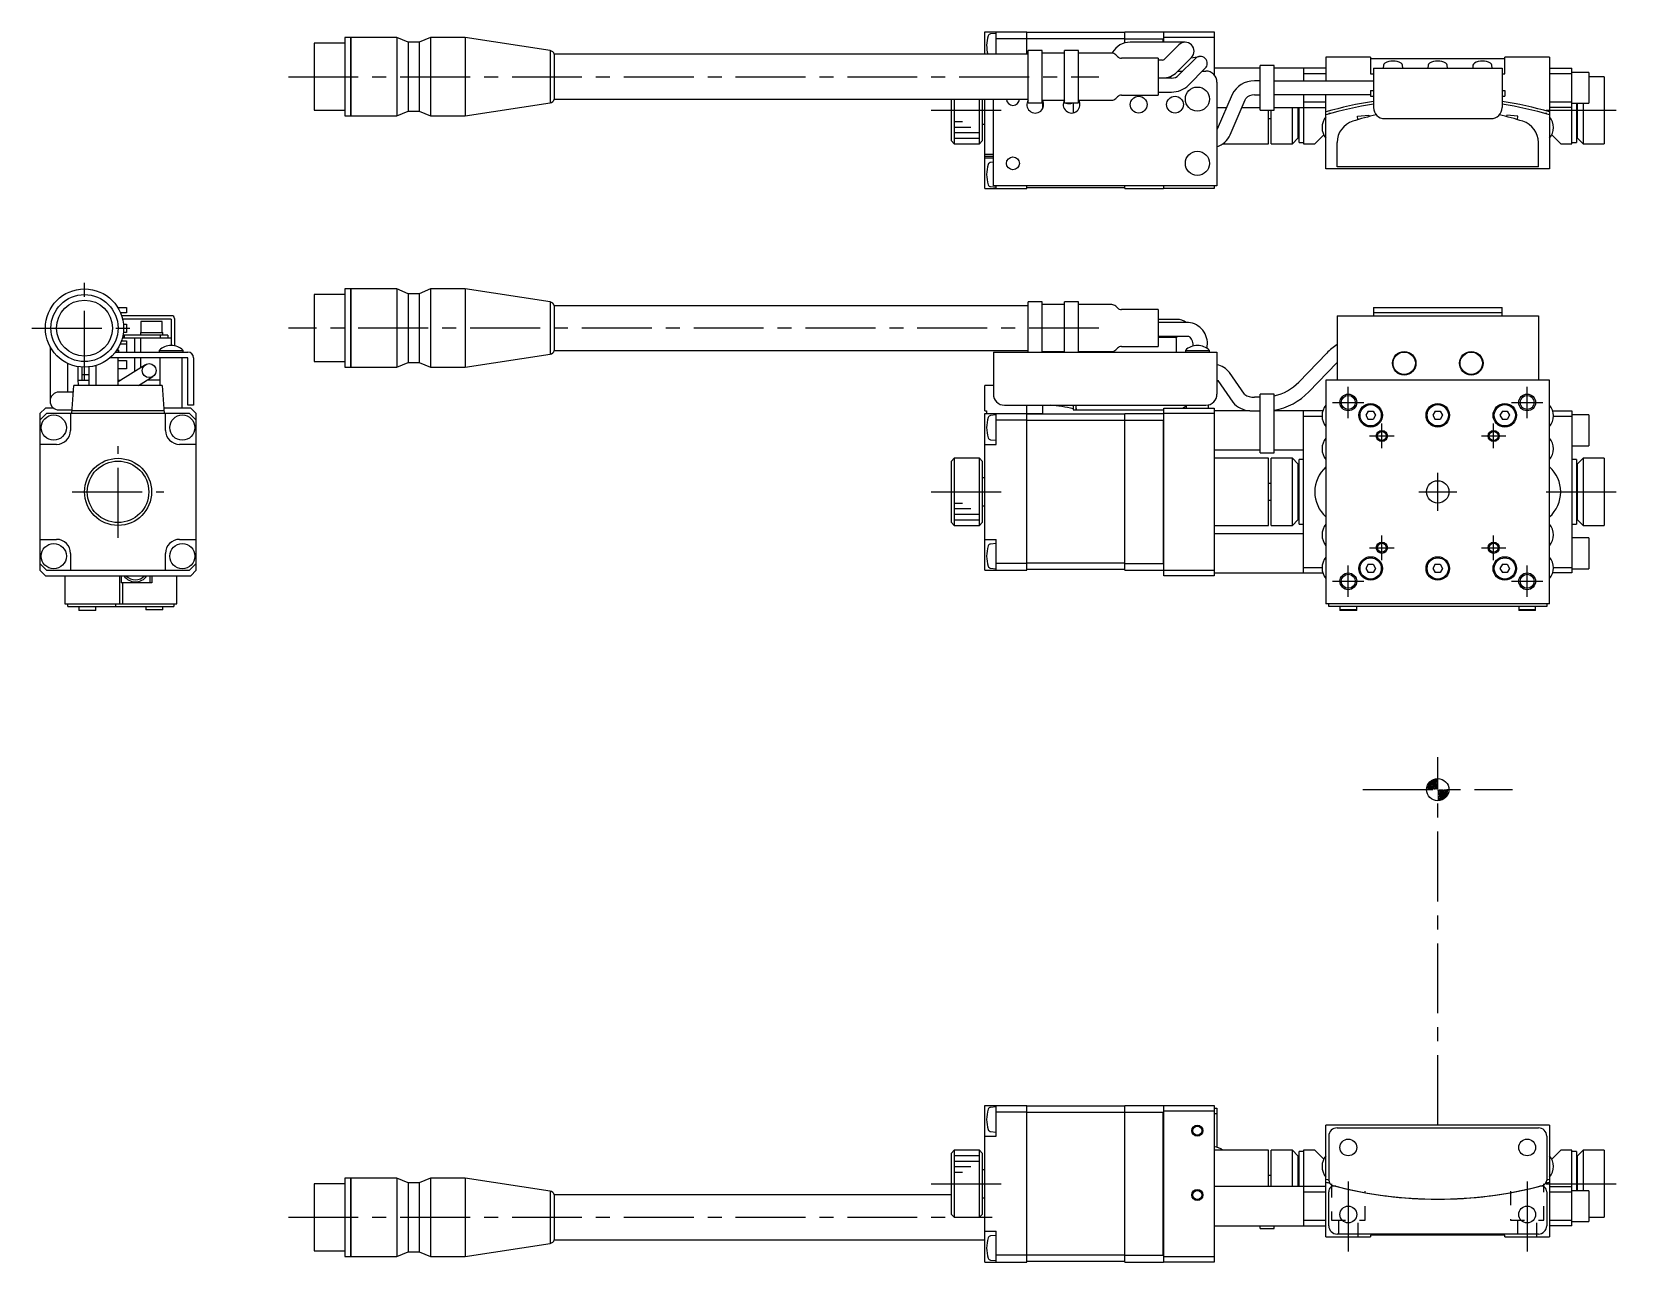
# Model space of a CAD drawing. Extents: x -170 to 418, y 17 to 249.
# Drawn here: x -169.7 to 116.1, y 29.4 to 249.5 of the extents above; entities that cross this region are included whole.
import ezdxf

# ---------------------------------------------------------------- set-up
doc = ezdxf.new("R2010")
doc.units = 0
doc.header["$LTSCALE"] = 10
doc.linetypes.add('CENTER', pattern=[2, 1.25, -0.25, 0.25, -0.25])
doc.linetypes.add('DOT', pattern=[0.5, 0.25, -0.25])
doc.layers.add('1', color=7, linetype='CONTINUOUS')
doc.layers.add('21', color=7, linetype='CONTINUOUS')

# ---------------------------------------------------------------- blocks, each defined once
blk = doc.blocks.new('AID2111')
at = {"layer": '21', "color": 7, "linetype": 'CONTINUOUS'}
blk.add_circle((81.739267, 113.931686), 2, dxfattribs=at)
for centre, radius, start, end in [((81.739267, 113.931686), 1.8, 90, 180), ((81.739267, 113.931686), 1.6, 90, 180), ((81.739267, 113.931686), 1.4, 90, 179.999955), ((81.739267, 113.931686), 1.2, 90, 179.99997), ((81.739267, 113.931686), 1, 90, 179.999964), ((81.739265, 113.931688), 0.799999, 89.999799, 180.000086), ((81.739267, 113.931686), 0.6, 89.99994, 180), ((81.739267, 113.931686), 0.4, 90, 180), ((81.739267, 113.931686), 0.2, 90, 180), ((81.739267, 113.931686), 0.6, 269.99994, 0), ((81.739267, 113.931686), 1.8, 270, 0), ((81.739267, 113.931686), 1.6, 270, 0), ((81.739267, 113.931686), 0.4, 270, 0), ((81.739267, 113.931686), 0.2, 270, 0), ((81.739267, 113.931686), 1.2, 270, 359.99997), ((81.739267, 113.931686), 1.4, 270, 359.999955), ((81.739267, 113.931686), 1, 270, 359.999964), ((81.739265, 113.931688), 0.799999, 270.000201, 359.999914)]:
    blk.add_arc(centre, radius, start, end, dxfattribs=at)

msp = doc.modelspace()

# ---------------------------------------------------------------- linework, layer by layer
at = {"layer": '1', "color": 7, "linetype": 'CONTINUOUS'}
for p, q in [((0.739266, 245.464862), (0.739266, 249.464862)), ((0.739266, 249.464862), (8.239266, 249.464862)), ((2.739266, 249.214862), (1.753987, 249.128662)), ((2.739266, 245.464862), (2.739266, 249.464862)), ((8.239266, 245.464862), (8.239266, 249.464862)), ((25.739266, 249.364862), (8.239266, 249.364862)), ((25.739266, 249.464862), (32.689266, 249.464862)), ((25.739266, 247.49281), (25.739266, 249.464862)), ((32.739266, 249.414862), (32.689266, 249.464862)), ((32.739266, 249.464862), (41.739266, 249.464862)), ((32.739266, 247.621708), (32.739266, 249.464862)), ((41.739266, 249.464862), (41.739266, 241.787738)), ((-113.760731, 247.46486), (-119.260732, 247.46486)), ((-119.260732, 247.46486), (-119.260732, 235.464864)), ((-112.760729, 248.464861), (-113.760731, 248.464861)), ((-113.760731, 248.464861), (-113.760731, 234.464863)), ((-112.710729, 248.464861), (-112.760729, 248.414861)), ((-112.760729, 248.464861), (-112.760729, 234.464863)), ((-104.453729, 248.464861), (-112.710729, 248.464861)), ((-112.710729, 248.464861), (-112.710729, 234.464863)), ((-102.453729, 247.614862), (-104.453729, 248.464861)), ((-104.453729, 248.464861), (-104.453729, 234.464863)), ((-100.453729, 247.614862), (-102.453729, 247.614862)), ((-102.453729, 247.614862), (-102.453729, 235.314862)), ((-98.453729, 248.464861), (-100.453729, 247.614862)), ((-100.453729, 247.614862), (-100.453729, 235.314862)), ((-92.26073, 248.464861), (-98.453729, 248.464861)), ((-98.453729, 248.464861), (-98.453729, 234.464863)), ((-77.026748, 246.149188), (-92.26073, 248.464861)), ((-92.26073, 248.464861), (-92.26073, 234.464863)), ((-77.026748, 246.149188), (-77.026748, 236.780537)), ((8.239266, 248.264862), (2.739266, 248.264862)), ((25.739266, 248.223441), (8.239266, 248.223441)), ((8.48927, 236.764862), (8.48927, 246.164862)), ((10.98927, 246.164862), (8.48927, 246.164862)), ((10.98927, 236.764862), (10.98927, 246.164862)), ((14.98927, 236.764862), (14.98927, 246.164862)), ((17.48927, 246.164862), (14.98927, 246.164862)), ((17.48927, 236.764862), (17.48927, 246.164862)), ((25.739266, 248.264862), (32.639266, 248.264862)), ((36.539266, 247.621708), (26.693967, 247.621708)), ((32.639266, 248.264862), (32.739266, 248.364862)), ((32.639266, 247.621708), (32.639266, 248.264862)), ((41.739266, 248.464862), (32.739266, 248.464862)), ((35.407895, 247.153079), (32.811702, 244.556884)), ((8.48927, 245.464862), (-76.303074, 245.464862)), ((-76.303074, 245.464862), (-76.303074, 237.464862)), ((14.989266, 245.664862), (10.989266, 245.664862)), ((23.425056, 245.664862), (17.489266, 245.664862)), ((23.576275, 245.821708), (23.484693, 245.663083)), ((24.446377, 245.057756), (24.132163, 245.371969)), ((31.73927, 244.764862), (25.153483, 244.764862)), ((31.73927, 244.764862), (31.73927, 238.164862)), ((32.528859, 244.439727), (31.73927, 244.439727)), ((35.074442, 242.294144), (37.670637, 244.890337)), ((38.380038, 244.728293), (35.369629, 241.717886)), ((37.600727, 244.820427), (39.046861, 245.075419)), ((52.489266, 243.464862), (49.989266, 243.464862)), ((49.989266, 235.464862), (49.989266, 243.464862)), ((52.489266, 235.464862), (52.489266, 243.464862)), ((61.739266, 244.964862), (61.739266, 240.714862)), ((69.739266, 244.964862), (61.739266, 244.964862)), ((69.739266, 244.964862), (69.739266, 241.964862)), ((93.739266, 244.664862), (69.739266, 244.664862)), ((72.035976, 243.498762), (71.989266, 242.964862)), ((75.489266, 242.964862), (75.442556, 243.498762)), ((80.035976, 243.498762), (79.989266, 242.964862)), ((83.489266, 242.964862), (83.442556, 243.498762)), ((88.035976, 243.498762), (87.989266, 242.964862)), ((91.489266, 242.964862), (91.442556, 243.498762)), ((93.739266, 241.964862), (93.739266, 244.964862)), ((101.739266, 244.964862), (93.739266, 244.964862)), ((101.739266, 244.964862), (101.739266, 224.964862)), ((31.73927, 241.239727), (32.528859, 241.239727)), ((34.132193, 241.205322), (31.73927, 241.205322)), ((35.245162, 242.464862), (36.116607, 242.464862)), ((37.137397, 239.950119), (40.147804, 242.960526)), ((39.652141, 242.464862), (40.239266, 242.464862)), ((49.989266, 242.964862), (41.739266, 242.964862)), ((42.239266, 240.464862), (42.239266, 221.964862)), ((49.989266, 240.714862), (48.933752, 240.714862)), ((61.739266, 242.964862), (52.489266, 242.964862)), ((52.489266, 240.714862), (70.239266, 240.714862)), ((57.739266, 242.964862), (57.739266, 240.714862)), ((61.739266, 241.964862), (57.739266, 241.964862)), ((69.739266, 241.964862), (70.239266, 241.964862)), ((70.239266, 242.964862), (93.239266, 242.964862)), ((70.239266, 242.964862), (70.239266, 235.964862)), ((93.239266, 242.964862), (93.239266, 235.964862)), ((93.239266, 241.964862), (93.739266, 241.964862)), ((101.739266, 242.964862), (105.739266, 242.964862)), ((105.739266, 241.964862), (101.739266, 241.964862)), ((105.739266, 229.464862), (105.739266, 242.964862)), ((108.739266, 242.214862), (105.739266, 242.214862)), ((108.739266, 242.214862), (108.739266, 236.714862)), ((111.539266, 241.464862), (108.739266, 241.464862)), ((111.539266, 241.464862), (111.539266, 229.464862)), ((-76.303074, 237.464862), (8.48927, 237.464862)), ((-5.260734, 229.964862), (-5.260734, 237.464862)), ((-4.760734, 237.464862), (-4.760734, 229.464862)), ((-0.260734, 229.464862), (-0.260734, 237.464862)), ((0.239266, 237.464862), (0.239266, 229.964862)), ((0.739266, 221.464862), (0.739266, 237.464862)), ((2.239266, 221.964862), (2.239266, 237.464862)), ((24.132163, 237.557756), (24.446377, 237.871969)), ((25.153483, 238.164862), (31.73927, 238.164862)), ((31.73927, 238.705322), (34.132193, 238.705322)), ((44.965999, 238.283862), (42.298668, 232.068999)), ((44.596019, 231.083008), (47.26335, 237.297871)), ((47.26335, 237.297871), (47.324801, 237.41946)), ((47.324801, 237.41946), (47.40444, 237.538828)), ((48.933752, 238.214862), (49.989266, 238.214862)), ((69.739179, 238.214862), (52.489266, 238.214862)), ((57.739266, 238.214862), (57.739266, 229.464862)), ((61.739266, 224.964862), (61.739266, 238.214862)), ((69.739266, 238.964862), (70.239266, 238.964862)), ((69.739266, 238.964862), (69.739266, 237.964862)), ((69.739266, 237.964862), (70.239266, 237.964862)), ((93.239266, 238.964862), (93.739266, 238.964862)), ((93.239266, 237.964862), (93.739266, 237.964862)), ((93.739266, 238.964862), (93.739266, 237.964862)), ((-119.260732, 235.464864), (-113.760731, 235.464864)), ((-113.760731, 234.464863), (-112.760729, 234.464863)), ((-112.760729, 234.514863), (-112.710729, 234.464863)), ((-112.710729, 234.464863), (-104.453729, 234.464863)), ((-104.453729, 234.464863), (-102.453729, 235.314862)), ((-102.453729, 235.314862), (-100.453729, 235.314862)), ((-100.453729, 235.314862), (-98.453729, 234.464863)), ((-98.453729, 234.464863), (-92.26073, 234.464863)), ((-92.26073, 234.464863), (-77.026748, 236.780537)), ((8.48927, 236.764862), (10.98927, 236.764862)), ((10.989266, 237.264862), (14.989266, 237.264862)), ((11.039266, 237.213194), (11.039266, 235.716531)), ((14.989393, 236.832594), (14.822655, 236.954265)), ((14.98927, 236.764862), (17.48927, 236.764862)), ((15.107979, 236.756109), (15.09177, 236.764861)), ((15.201995, 236.719619), (15.107979, 236.756109)), ((16.539266, 236.764862), (16.539266, 234.995169)), ((17.489266, 237.264862), (23.425056, 237.264862)), ((17.5298, 237.229403), (17.48927, 237.229403)), ((42.239266, 235.964862), (43.970717, 235.964862)), ((46.691242, 235.964862), (49.989266, 235.964862)), ((49.989266, 235.464862), (52.489266, 235.464862)), ((51.439266, 229.464862), (51.439266, 235.464862)), ((51.939266, 229.464862), (51.939266, 235.464862)), ((52.489266, 235.964862), (61.739266, 235.964862)), ((55.739266, 229.464862), (55.739266, 235.964862)), ((56.739266, 235.964862), (56.739266, 230.464862)), ((56.939266, 229.664862), (56.939266, 235.964862)), ((57.739266, 236.964862), (61.739266, 236.964862)), ((62.239267, 234.793224), (62.239267, 234.864862)), ((62.497645, 234.864862), (62.239267, 234.864862)), ((67.393394, 234.380732), (69.382438, 234.589789)), ((69.382438, 234.589789), (69.410679, 234.321089)), ((94.096096, 234.589789), (94.067854, 234.321089)), ((96.085139, 234.380732), (94.096096, 234.589789)), ((101.239267, 234.864862), (100.980888, 234.864862)), ((101.239267, 234.793223), (101.239267, 234.864862)), ((101.739266, 236.964862), (105.739266, 236.964862)), ((105.739266, 235.964862), (101.739266, 235.964862)), ((105.739266, 236.714862), (108.739266, 236.714862)), ((106.539266, 236.714862), (106.539266, 229.664862)), ((106.739266, 230.464862), (106.739266, 236.714862)), ((107.739266, 236.714862), (107.739266, 229.464862)), ((0.239266, 232.964862), (0.739266, 232.964862)), ((42.298668, 232.068999), (42.239415, 231.95119)), ((51.439266, 233.964862), (51.939266, 233.964862)), ((56.739266, 232.464862), (56.939266, 232.464862)), ((67.456381, 233.781448), (67.393394, 234.380732)), ((72.239266, 233.964862), (91.239266, 233.964862)), ((96.022152, 233.781448), (96.085139, 234.380732)), ((106.539266, 232.464862), (106.739266, 232.464862)), ((-5.260734, 229.964862), (-4.760734, 229.464862)), ((-4.760734, 229.464862), (-0.260734, 229.464862)), ((-0.260734, 229.464862), (0.239266, 229.964862)), ((43.260635, 229.464862), (51.439266, 229.464862)), ((51.939266, 229.464862), (55.739266, 229.464862)), ((55.739266, 229.464862), (56.739266, 230.464862)), ((56.939266, 229.664862), (57.739266, 229.664862)), ((57.739266, 229.464862), (59.739266, 229.464862)), ((59.739266, 229.464862), (61.336768, 231.062364)), ((63.739267, 225.364862), (63.739267, 229.682667)), ((99.739267, 225.364862), (99.739267, 229.682667)), ((102.141765, 231.062364), (103.739266, 229.464862)), ((103.739266, 229.464862), (105.739266, 229.464862)), ((105.739266, 229.664862), (106.539266, 229.664862)), ((106.739266, 230.464862), (107.739266, 229.464862)), ((107.739266, 229.464862), (111.539266, 229.464862)), ((2.239266, 227.564496), (0.739266, 227.564496)), ((0.739266, 227.249826), (1.039266, 227.249826)), ((0.739266, 226.964862), (2.239266, 226.964862)), ((1.039266, 227.249826), (1.039266, 227.214862)), ((2.239266, 227.214862), (1.039266, 227.214862)), ((2.239266, 226.171118), (1.753987, 226.128662)), ((101.739267, 224.964862), (61.739267, 224.964862)), ((99.739267, 225.364862), (63.739267, 225.364862)), ((0.739266, 221.464862), (8.239266, 221.464862)), ((1.753987, 221.801063), (2.739266, 221.714862)), ((42.239266, 221.964862), (2.239266, 221.964862)), ((2.739266, 221.464862), (2.739266, 221.964862)), ((8.239266, 221.464862), (8.239266, 221.964862)), ((25.739266, 221.564862), (8.239266, 221.564862)), ((25.739266, 221.464862), (25.739266, 221.964862)), ((25.739266, 221.464862), (32.689266, 221.464862)), ((32.689266, 221.464862), (32.739266, 221.514862)), ((32.739266, 221.464862), (32.739266, 221.964862)), ((41.739266, 221.464862), (32.739266, 221.464862)), ((41.739266, 221.964862), (41.739266, 221.464862)), ((-113.760731, 203.498857), (-113.760731, 189.498859)), ((-112.760729, 203.498857), (-113.760731, 203.498857)), ((-112.760729, 203.498857), (-112.760729, 189.498859)), ((-112.710729, 203.498857), (-112.760729, 203.448857)), ((-112.710729, 203.498857), (-112.710729, 189.498859)), ((-104.453729, 203.498857), (-112.710729, 203.498857)), ((-104.453729, 203.498857), (-104.453729, 189.498859)), ((-102.453729, 202.648858), (-104.453729, 203.498857)), ((-98.453729, 203.498857), (-100.453729, 202.648858)), ((-98.453729, 203.498857), (-98.453729, 189.498859)), ((-92.26073, 203.498857), (-98.453729, 203.498857)), ((-92.26073, 203.498857), (-92.26073, 189.498859)), ((-77.026748, 201.183183), (-92.26073, 203.498857)), ((-154.403792, 200.198858), (-152.846013, 200.198858)), ((-152.846013, 200.198858), (-152.846013, 199.198858)), ((-119.260732, 202.498856), (-119.260732, 190.49886)), ((-113.760731, 202.498856), (-119.260732, 202.498856)), ((-102.453729, 202.648858), (-102.453729, 190.348858)), ((-100.453729, 202.648858), (-102.453729, 202.648858)), ((-100.453729, 202.648858), (-100.453729, 190.348858)), ((-77.026748, 201.183183), (-77.026748, 191.814532)), ((-76.303074, 200.498858), (-76.303074, 192.498858)), ((8.48927, 200.498858), (-76.303074, 200.498858)), ((10.98927, 201.198858), (8.48927, 201.198858)), ((8.48927, 192.198858), (8.48927, 201.198858)), ((14.989266, 200.698858), (10.989266, 200.698858)), ((10.98927, 192.198858), (10.98927, 201.198858)), ((17.48927, 201.198858), (14.98927, 201.198858)), ((14.98927, 192.198858), (14.98927, 201.198858)), ((23.425056, 200.698858), (17.489266, 200.698858)), ((17.48927, 192.198858), (17.48927, 201.198858)), ((24.446377, 200.091751), (24.132163, 200.405965)), ((70.239266, 200.198858), (70.239266, 198.698858)), ((70.239266, 200.198858), (93.239266, 200.198858)), ((93.239266, 198.698858), (93.239266, 200.198858)), ((-152.846013, 199.198858), (-153.887686, 199.198858)), ((-144.746013, 198.698858), (-153.700715, 198.698858)), ((-144.846013, 198.098858), (-153.531324, 198.098858)), ((-146.446013, 197.698858), (-150.246013, 197.698858)), ((-150.246013, 197.698858), (-150.246013, 195.698858)), ((-146.446013, 195.698858), (-146.446013, 197.698858)), ((-144.846013, 198.098858), (-144.846013, 193.398858)), ((-144.246013, 198.198858), (-144.246013, 193.338246)), ((31.73927, 199.798858), (25.153483, 199.798858)), ((31.73927, 199.798858), (31.73927, 193.198858)), ((35.125053, 198.047387), (31.73927, 198.047387)), ((37.142601, 197.52327), (31.73927, 197.52327)), ((63.739267, 198.698858), (99.739267, 198.698858)), ((63.739267, 198.698858), (63.739267, 187.198858)), ((93.239266, 199.198858), (70.239266, 199.198858)), ((99.739267, 198.698858), (99.739267, 187.198858)), ((-153.470939, 195.18229), (-153.470939, 194.698858)), ((-144.846013, 194.698858), (-153.470939, 194.698858)), ((-145.4625, 195.198858), (-153.467787, 195.198858)), ((-152.846013, 195.698858), (-153.391878, 195.698858)), ((-153.381102, 197.198858), (-152.846013, 197.198858)), ((-153.261882, 195.198858), (-153.261882, 194.698858)), ((-152.846013, 197.198858), (-152.846013, 195.698858)), ((-151.346013, 192.198858), (-151.346013, 194.698858)), ((-150.346013, 195.698858), (-146.346013, 195.698858)), ((-150.346013, 195.698858), (-150.346013, 195.198858)), ((-150.346013, 194.698858), (-150.346013, 192.198858)), ((-146.79749, 195.198858), (-146.79749, 194.698858)), ((-146.346013, 195.198858), (-146.346013, 195.698858)), ((-145.4625, 195.198858), (-145.4625, 194.698858)), ((31.73927, 195.02327), (37.142601, 195.02327)), ((31.73927, 194.847387), (35.125053, 194.847387)), ((34.86649, 194.847481), (34.939266, 194.447387)), ((34.939266, 194.447387), (34.939266, 192.198858)), ((37.142601, 195.02327), (37.262968, 194.996446)), ((37.262968, 194.996446), (37.353943, 194.946687)), ((37.353943, 194.946687), (37.452122, 194.868919)), ((-166.502858, 193.168206), (-166.502858, 183.447387)), ((-154.822428, 192.198858), (-141.846013, 192.198858)), ((-154.606857, 192.491105), (-154.196013, 192.491105)), ((-154.196013, 192.198858), (-154.196013, 192.491105)), ((-153.930408, 193.698858), (-152.846013, 193.698858)), ((-153.73466, 194.198858), (-152.846013, 194.198858)), ((-152.846013, 194.198858), (-152.846013, 192.198858)), ((-146.996013, 192.491105), (-146.996013, 192.198858)), ((-146.996013, 192.491105), (-142.696013, 192.491105)), ((-142.696013, 192.198858), (-142.696013, 192.491105)), ((-92.26073, 189.498859), (-77.026748, 191.814532)), ((-76.303074, 192.498858), (8.48927, 192.498858)), ((2.239266, 192.198858), (42.239266, 192.198858)), ((2.239266, 192.198858), (2.239266, 184.698858)), ((10.98927, 192.298858), (14.98927, 192.298858)), ((17.48927, 192.298858), (23.425056, 192.298858)), ((24.132163, 192.591751), (24.446377, 192.905965)), ((25.153483, 193.198858), (31.73927, 193.198858)), ((36.589266, 192.491105), (40.889266, 192.491105)), ((36.589266, 192.491105), (36.589266, 192.198858)), ((40.513921, 192.817659), (40.513921, 193.27327)), ((40.889266, 192.198858), (40.889266, 192.491105)), ((42.239266, 192.198858), (42.239266, 184.698858)), ((61.891442, 192.013765), (56.882605, 186.826962)), ((-163.302858, 185.047387), (-163.302858, 190.154013)), ((-161.47556, 187.27327), (-161.47556, 189.590594)), ((-160.846013, 189.516739), (-160.846013, 187.198858)), ((-159.596013, 189.539153), (-159.596013, 186.198858)), ((-158.346013, 189.790655), (-158.346013, 186.198858)), ((-141.846013, 191.198858), (-155.773269, 191.198858)), ((-154.346013, 186.198858), (-154.346013, 191.198858)), ((-154.346013, 190.698858), (-152.846013, 190.698858)), ((-149.445557, 189.940818), (-154.346013, 186.878673)), ((-152.846013, 189.198858), (-154.346013, 189.198858)), ((-152.846013, 190.698858), (-152.846013, 189.198858)), ((-151.346013, 188.753281), (-151.346013, 191.198858)), ((-150.346013, 191.198858), (-150.346013, 189.378151)), ((-146.846013, 191.198858), (-146.846013, 186.198858)), ((-142.846013, 182.198858), (-142.846013, 191.198858)), ((-141.846013, 182.698858), (-141.846013, 191.198858)), ((-140.846013, 191.198858), (-140.846013, 182.698858)), ((-119.260732, 190.49886), (-113.760731, 190.49886)), ((-113.760731, 189.498859), (-112.760729, 189.498859)), ((-112.760729, 189.548859), (-112.710729, 189.498859)), ((-112.710729, 189.498859), (-104.453729, 189.498859)), ((-104.453729, 189.498859), (-102.453729, 190.348858)), ((-102.453729, 190.348858), (-100.453729, 190.348858)), ((-100.453729, 190.348858), (-98.453729, 189.498859)), ((-98.453729, 189.498859), (-92.26073, 189.498859)), ((58.680954, 185.090316), (63.689791, 190.277119)), ((-162.596013, 181.198858), (-162.246373, 186.198858)), ((-146.445647, 186.198858), (-162.246379, 186.198858)), ((-161.437938, 186.198522), (-161.47556, 187.27327)), ((-161.47529, 187.198858), (-159.596013, 187.198858)), ((-160.846013, 188.198858), (-159.596013, 188.198858)), ((-154.346013, 187.198858), (-153.83361, 187.198858)), ((-154.05285, 187.061862), (-154.05285, 187.198858)), ((-150.716245, 186.198858), (-148.120759, 187.820698)), ((-146.846013, 187.198858), (-149.115911, 187.198858)), ((-146.445643, 186.198858), (-146.096013, 181.198858)), ((2.239266, 186.198858), (0.739266, 186.198858)), ((0.739266, 181.698858), (0.739266, 186.198858)), ((42.239522, 187.268015), (42.416975, 187.127028)), ((42.416974, 187.127029), (45.084305, 183.243552)), ((47.145044, 184.658951), (44.477713, 188.542429)), ((61.739267, 187.198858), (61.739267, 147.198858)), ((101.739267, 187.198858), (61.739267, 187.198858)), ((101.739267, 147.198858), (101.739267, 187.198858)), ((-162.326897, 185.047387), (-164.902858, 185.047387)), ((47.199421, 184.604751), (47.145043, 184.658952)), ((49.989266, 184.155223), (48.933752, 184.155223)), ((52.489266, 184.655223), (49.989266, 184.655223)), ((49.989266, 174.198858), (49.989266, 184.655223)), ((52.489266, 174.198858), (52.489266, 184.655223)), ((-167.346013, 182.198858), (-168.346013, 181.198858)), ((-167.146013, 181.198858), (-168.346013, 179.998858)), ((-168.346013, 181.198858), (-168.346013, 153.198858)), ((-165.903445, 182.198858), (-167.346013, 182.198858)), ((-141.546013, 181.198858), (-167.146013, 181.198858)), ((-164.902858, 181.847387), (-162.550663, 181.847387)), ((-162.846013, 181.198858), (-162.846013, 178.198858)), ((-146.130976, 181.698858), (-162.561049, 181.698858)), ((-141.346013, 182.198858), (-146.16594, 182.198858)), ((-145.846013, 178.198858), (-145.846013, 181.198858)), ((-140.846013, 182.698858), (-141.846013, 182.698858)), ((-140.346013, 179.998858), (-141.546013, 181.198858)), ((-140.346013, 181.198858), (-141.346013, 182.198858)), ((-140.346013, 153.198858), (-140.346013, 181.198858)), ((0.739266, 181.698858), (1.039266, 181.698858)), ((0.739266, 181.198858), (11.039266, 181.198858)), ((0.739266, 153.198858), (0.739266, 181.198858)), ((1.039266, 181.698858), (1.039266, 181.198858)), ((2.739266, 180.948858), (1.753987, 180.862657)), ((2.739266, 175.698858), (2.739266, 181.198858)), ((4.239266, 182.698858), (40.239266, 182.698858)), ((8.239266, 153.198858), (8.239266, 182.698858)), ((25.739266, 181.098858), (8.239266, 181.098858)), ((11.039266, 182.698858), (11.039266, 181.198858)), ((16.539266, 182.698858), (16.539266, 181.847387)), ((16.539266, 181.847387), (32.739266, 181.847387)), ((16.914817, 182.698634), (17.039266, 181.980483)), ((17.039266, 181.980483), (17.039266, 182.698772)), ((25.739266, 181.198858), (32.639266, 181.198858)), ((25.739266, 153.198858), (25.739266, 181.198858)), ((32.739266, 181.098858), (32.639266, 181.198858)), ((32.739266, 182.198858), (41.739266, 182.198858)), ((32.739266, 152.198858), (32.739266, 182.198858)), ((41.739266, 181.198858), (32.739266, 181.198858)), ((36.739266, 182.698858), (36.739266, 182.198858)), ((40.739266, 182.198858), (40.739266, 182.762366)), ((41.739266, 182.198858), (41.739266, 152.198858)), ((48.1427, 181.698858), (41.739266, 181.698858)), ((48.142698, 181.69871), (48.933752, 181.687471)), ((48.933752, 181.687471), (49.989266, 181.687471)), ((61.177449, 181.698858), (52.489266, 181.698858)), ((57.739266, 152.698858), (57.739266, 181.698858)), ((61.040934, 180.698858), (57.739266, 180.698858)), ((69.306254, 181.648858), (68.873241, 180.898858)), ((68.873241, 180.898858), (69.306254, 180.148858)), ((69.306254, 181.648858), (70.172279, 181.648858)), ((70.172279, 180.148858), (69.306254, 180.148858)), ((70.172279, 181.648858), (70.605292, 180.898858)), ((70.605292, 180.898858), (70.172279, 180.148858)), ((81.306254, 181.648858), (80.873241, 180.898858)), ((80.873241, 180.898858), (81.306254, 180.148858)), ((81.306254, 181.648858), (82.172279, 181.648858)), ((82.172279, 180.148858), (81.306254, 180.148858)), ((82.172279, 181.648858), (82.605292, 180.898858)), ((82.605292, 180.898858), (82.172279, 180.148858)), ((93.306254, 181.648858), (92.873241, 180.898858)), ((92.873241, 180.898858), (93.306254, 180.148858)), ((93.306254, 181.648858), (94.172279, 181.648858)), ((94.172279, 180.148858), (93.306254, 180.148858)), ((94.172279, 181.648858), (94.605292, 180.898858)), ((94.605292, 180.898858), (94.172279, 180.148858)), ((102.301084, 181.698858), (105.739266, 181.698858)), ((105.739266, 180.698858), (102.4376, 180.698858)), ((105.739266, 181.698858), (105.739266, 152.698858)), ((108.739266, 180.948858), (105.739266, 180.948858)), ((108.739266, 180.948858), (108.739266, 175.448858)), ((8.239266, 179.998858), (2.739266, 179.998858)), ((25.739266, 179.957437), (8.239266, 179.957437)), ((25.739266, 179.998858), (32.689266, 179.998858)), ((32.689266, 179.998858), (32.739266, 180.048858)), ((32.689266, 154.398858), (32.689266, 179.998858)), ((-165.346013, 175.698858), (-168.346013, 175.698858)), ((-140.346013, 175.698858), (-143.346013, 175.698858)), ((0.739266, 175.698858), (2.739266, 175.698858)), ((1.753987, 176.535059), (2.739266, 176.448858)), ((41.739266, 174.698858), (49.989266, 174.698858)), ((52.489266, 174.698858), (57.739266, 174.698858)), ((105.739266, 175.448858), (108.739266, 175.448858)), ((-4.760734, 173.198858), (-5.260734, 172.698858)), ((-5.260734, 161.698858), (-5.260734, 172.698858)), ((-0.260734, 173.198858), (-4.760734, 173.198858)), ((-4.760734, 173.198858), (-4.760734, 161.198858)), ((0.239266, 172.698858), (-0.260734, 173.198858)), ((-0.260734, 161.198858), (-0.260734, 173.198858)), ((0.239266, 172.698858), (0.239266, 161.698858)), ((51.439266, 173.198858), (41.739266, 173.198858)), ((49.989266, 174.198858), (52.489266, 174.198858)), ((51.439266, 161.198858), (51.439266, 173.198858)), ((51.939266, 161.198858), (51.939266, 173.198858)), ((55.739266, 173.198858), (51.939266, 173.198858)), ((55.739266, 161.198858), (55.739266, 173.198858)), ((56.739266, 172.198858), (55.739266, 173.198858)), ((56.739266, 172.198858), (56.739266, 162.198858)), ((56.939266, 161.398858), (56.939266, 172.998858)), ((57.739266, 172.998858), (56.939266, 172.998858)), ((106.539266, 172.998858), (105.739266, 172.998858)), ((106.539266, 172.998858), (106.539266, 161.398858)), ((107.739266, 173.198858), (106.739266, 172.198858)), ((106.739266, 162.198858), (106.739266, 172.198858)), ((107.739266, 173.198858), (107.739266, 161.198858)), ((111.539266, 173.198858), (107.739266, 173.198858)), ((111.539266, 173.198858), (111.539266, 161.198858)), ((0.739266, 169.698858), (0.239266, 169.698858)), ((51.939266, 168.698858), (51.439266, 168.698858)), ((56.939266, 170.198858), (56.739266, 170.198858)), ((106.739266, 170.198858), (106.539266, 170.198858)), ((0.239266, 164.698858), (0.739266, 164.698858)), ((51.439266, 165.698858), (51.939266, 165.698858)), ((56.739266, 164.198858), (56.939266, 164.198858)), ((106.539266, 164.198858), (106.739266, 164.198858)), ((-5.260734, 161.698858), (-4.760734, 161.198858)), ((-4.760734, 161.198858), (-0.260734, 161.198858)), ((-0.260734, 161.198858), (0.239266, 161.698858)), ((41.739266, 161.198858), (51.439266, 161.198858)), ((51.939266, 161.198858), (55.739266, 161.198858)), ((55.739266, 161.198858), (56.739266, 162.198858)), ((56.939266, 161.398858), (57.739266, 161.398858)), ((105.739266, 161.398858), (106.539266, 161.398858)), ((106.739266, 162.198858), (107.739266, 161.198858)), ((107.739266, 161.198858), (111.539266, 161.198858)), ((-168.346013, 158.698858), (-165.346013, 158.698858)), ((-143.346013, 158.698858), (-140.346013, 158.698858)), ((0.739266, 158.698858), (2.739266, 158.698858)), ((2.739266, 157.948858), (1.753987, 157.862657)), ((2.739266, 153.198858), (2.739266, 158.698858)), ((57.739266, 159.698858), (41.739266, 159.698858)), ((108.739266, 158.948858), (105.739266, 158.948858)), ((108.739266, 158.948858), (108.739266, 153.448858)), ((-168.346013, 154.398858), (-167.146013, 153.198858)), ((-162.846013, 156.198858), (-162.846013, 153.198858)), ((-145.846013, 153.198858), (-145.846013, 156.198858)), ((-141.546013, 153.198858), (-140.346013, 154.398858)), ((8.239266, 154.398858), (2.739266, 154.398858)), ((25.739266, 154.440279), (8.239266, 154.440279)), ((25.739266, 154.398858), (32.689266, 154.398858)), ((32.739266, 154.348858), (32.689266, 154.398858)), ((-168.346013, 153.198858), (-167.346013, 152.198858)), ((-167.346013, 152.198858), (-141.346013, 152.198858)), ((-167.146013, 153.198858), (-141.546013, 153.198858)), ((-163.846013, 152.198858), (-163.846013, 147.198858)), ((-154.05285, 147.198858), (-154.05285, 152.198858)), ((-153.812076, 152.198858), (-153.812076, 150.898858)), ((-148.616762, 150.898858), (-148.616762, 152.198858)), ((-148.314998, 152.198858), (-148.314998, 150.898858)), ((-143.846013, 147.198858), (-143.846013, 152.198839)), ((-141.346013, 152.198858), (-140.346013, 153.198858)), ((0.739266, 153.198858), (8.239266, 153.198858)), ((1.753987, 153.535059), (2.739266, 153.448858)), ((25.739266, 153.298858), (8.239266, 153.298858)), ((25.739266, 153.198858), (32.639266, 153.198858)), ((32.639266, 153.198858), (32.739266, 153.298858)), ((32.739266, 153.198858), (41.739266, 153.198858)), ((41.739266, 152.198858), (32.739266, 152.198858)), ((41.739266, 152.698858), (61.177449, 152.698858)), ((57.739266, 153.698858), (61.040934, 153.698858)), ((69.306254, 154.248858), (68.873241, 153.498858)), ((68.873241, 153.498858), (69.306254, 152.748858)), ((69.306254, 154.248858), (70.172279, 154.248858)), ((70.172279, 152.748858), (69.306254, 152.748858)), ((70.172279, 154.248858), (70.605292, 153.498858)), ((70.605292, 153.498858), (70.172279, 152.748858)), ((81.306254, 154.248858), (80.873241, 153.498858)), ((80.873241, 153.498858), (81.306254, 152.748858)), ((81.306254, 154.248858), (82.172279, 154.248858)), ((82.172279, 152.748858), (81.306254, 152.748858)), ((82.172279, 154.248858), (82.605292, 153.498858)), ((82.605292, 153.498858), (82.172279, 152.748858)), ((93.306254, 154.248858), (92.873241, 153.498858)), ((92.873241, 153.498858), (93.306254, 152.748858)), ((93.306254, 154.248858), (94.172279, 154.248858)), ((94.172279, 152.748858), (93.306254, 152.748858)), ((94.172279, 154.248858), (94.605292, 153.498858)), ((94.605292, 153.498858), (94.172279, 152.748858)), ((105.739266, 152.698858), (102.301084, 152.698858)), ((102.4376, 153.698858), (105.739266, 153.698858)), ((105.739266, 153.448858), (108.739266, 153.448858)), ((-148.314998, 150.898858), (-153.812076, 150.898858)), ((-153.532812, 150.898858), (-153.532812, 147.198858)), ((-163.846013, 147.198858), (-143.846013, 147.198858)), ((-163.346013, 146.698858), (-163.346013, 147.198858)), ((-163.346013, 146.698858), (-144.346013, 146.698858)), ((-161.346013, 146.698858), (-161.346013, 145.948858)), ((-158.346013, 145.948858), (-161.346013, 145.948858)), ((-158.346013, 145.948858), (-158.346013, 146.698858)), ((-154.762487, 146.698858), (-154.762487, 147.198858)), ((-149.346013, 146.698858), (-149.346013, 146.098858)), ((-146.346013, 146.098858), (-149.346013, 146.098858)), ((-146.346013, 146.098858), (-146.346013, 146.698858)), ((-144.346013, 147.198858), (-144.346013, 146.698858)), ((101.739267, 147.198858), (61.739267, 147.198858)), ((62.239266, 146.698858), (62.239266, 147.198858)), ((101.239267, 146.698858), (62.239267, 146.698858)), ((64.239266, 146.698858), (64.239266, 145.948858)), ((67.239266, 145.948858), (64.239266, 145.948858)), ((67.239267, 146.098858), (64.239267, 146.098858)), ((67.239266, 145.948858), (67.239266, 146.698858)), ((96.239266, 146.698858), (96.239266, 145.948858)), ((99.239266, 145.948858), (96.239266, 145.948858)), ((99.239267, 146.098858), (96.239267, 146.098858)), ((99.239266, 145.948858), (99.239266, 146.698858)), ((101.239266, 147.198858), (101.239266, 146.698858)), ((0.739266, 29.431686), (0.739266, 57.431686)), ((0.739266, 57.431686), (8.239266, 57.431686)), ((2.739266, 57.181686), (1.753987, 57.095485)), ((2.739266, 51.931686), (2.739266, 57.431686)), ((8.239266, 29.431686), (8.239266, 57.431686)), ((25.739266, 57.331686), (8.239266, 57.331686)), ((25.739266, 57.431686), (32.689266, 57.431686)), ((25.739266, 29.431686), (25.739266, 57.431686)), ((32.739266, 57.381686), (32.689266, 57.431686)), ((32.739266, 57.431686), (41.739266, 57.431686)), ((32.739266, 29.431686), (32.739266, 57.431686)), ((41.739266, 57.431686), (41.739266, 29.431686)), ((8.239266, 56.231686), (2.739266, 56.231686)), ((25.739266, 56.190265), (8.239266, 56.190265)), ((25.739266, 56.231686), (32.639266, 56.231686)), ((32.639266, 56.231686), (32.739266, 56.331686)), ((32.639266, 30.631686), (32.639266, 56.231686)), ((41.739266, 56.431686), (32.739266, 56.431686)), ((41.739266, 56.931686), (42.239266, 56.931686)), ((42.239266, 55.931686), (41.739266, 55.931686)), ((42.239266, 56.931686), (42.239266, 49.961516)), ((0.739266, 51.931686), (2.739266, 51.931686)), ((1.753987, 52.767887), (2.739266, 52.681686)), ((61.739266, 33.931686), (61.739266, 53.931686)), ((101.739267, 53.931686), (61.739267, 53.931686)), ((62.239267, 51.931686), (62.239267, 44.090348)), ((63.739267, 53.431686), (99.739267, 53.431686)), ((101.239267, 51.931686), (101.239267, 44.090348)), ((101.739266, 53.931686), (101.739266, 33.931686)), ((-4.760734, 49.431686), (-5.260734, 48.931686)), ((-5.260734, 37.931686), (-5.260734, 48.931686)), ((-4.760734, 49.431686), (-4.760734, 37.431686)), ((-0.260734, 49.431686), (-4.760734, 49.431686)), ((-0.260734, 37.431686), (-0.260734, 49.431686)), ((0.239266, 48.931686), (-0.260734, 49.431686)), ((0.239266, 48.931686), (0.239266, 37.931686)), ((51.439266, 49.431686), (41.739266, 49.431686)), ((51.439266, 42.931686), (51.439266, 49.431686)), ((55.739266, 49.431686), (51.939266, 49.431686)), ((51.939266, 42.931686), (51.939266, 49.431686)), ((56.739266, 48.431686), (55.739266, 49.431686)), ((55.739266, 42.931686), (55.739266, 49.431686)), ((57.739266, 49.231686), (56.939266, 49.231686)), ((56.939266, 42.931686), (56.939266, 49.231686)), ((59.739266, 49.431686), (57.739266, 49.431686)), ((57.739266, 49.431686), (57.739266, 35.931686)), ((61.336768, 47.834185), (59.739266, 49.431686)), ((103.739266, 49.431686), (102.141765, 47.834185)), ((105.739266, 49.431686), (103.739266, 49.431686)), ((105.739266, 35.931686), (105.739266, 49.431686)), ((106.539266, 49.231686), (105.739266, 49.231686)), ((106.539266, 49.231686), (106.539266, 42.181686)), ((107.739266, 49.431686), (106.739266, 48.431686)), ((111.539266, 49.431686), (107.739266, 49.431686)), ((107.739266, 49.431686), (107.739266, 42.181686)), ((111.539266, 49.431686), (111.539266, 37.431686)), ((0.739266, 45.931686), (0.239266, 45.931686)), ((56.739266, 48.431686), (56.739266, 42.931686)), ((56.939266, 46.431686), (56.739266, 46.431686)), ((106.739266, 46.431686), (106.539266, 46.431686)), ((106.739266, 42.181686), (106.739266, 48.431686)), ((-119.260732, 43.431684), (-119.260732, 31.431688)), ((-113.760731, 43.431684), (-119.260732, 43.431684)), ((-113.760731, 44.431685), (-113.760731, 30.431687)), ((-112.760729, 44.431685), (-113.760731, 44.431685)), ((-112.760729, 44.431685), (-112.760729, 30.431687)), ((-112.710729, 44.431685), (-112.760729, 44.381685)), ((-112.710729, 44.431685), (-112.710729, 30.431687)), ((-104.453729, 44.431685), (-112.710729, 44.431685)), ((-104.453729, 44.431685), (-104.453729, 30.431687)), ((-102.453729, 43.581686), (-104.453729, 44.431685)), ((-102.453729, 43.581686), (-102.453729, 31.281686)), ((-100.453729, 43.581686), (-102.453729, 43.581686)), ((-98.453729, 44.431685), (-100.453729, 43.581686)), ((-100.453729, 43.581686), (-100.453729, 31.281686)), ((-98.453729, 44.431685), (-98.453729, 30.431687)), ((-92.26073, 44.431685), (-98.453729, 44.431685)), ((-92.26073, 44.431685), (-92.26073, 30.431687)), ((-77.026748, 42.116012), (-92.26073, 44.431685)), ((61.739266, 42.931686), (41.739266, 42.931686)), ((51.939266, 44.931686), (51.439266, 44.931686)), ((62.239267, 44.031686), (62.240989, 44.031686)), ((101.237545, 44.031686), (101.239267, 44.031686)), ((101.739266, 42.931686), (105.739266, 42.931686)), ((-77.026748, 42.116012), (-77.026748, 32.747361)), ((-76.303074, 41.431686), (-76.303074, 33.431686)), ((-5.260734, 41.431686), (-76.303074, 41.431686)), ((0.239266, 40.931686), (0.739266, 40.931686)), ((61.739266, 41.931686), (57.739266, 41.931686)), ((62.239266, 35.931686), (62.239266, 42.015212)), ((101.239266, 42.015212), (101.239266, 35.931686)), ((105.739266, 41.931686), (101.739266, 41.931686)), ((108.739266, 42.181686), (105.739266, 42.181686)), ((108.739266, 42.181686), (108.739266, 36.681686)), ((-5.260734, 37.931686), (-4.760734, 37.431686)), ((-4.760734, 37.431686), (-0.260734, 37.431686)), ((-0.260734, 37.431686), (0.239266, 37.931686)), ((108.739266, 37.431686), (111.539266, 37.431686)), ((0.739266, 34.931686), (2.739266, 34.931686)), ((2.739266, 29.431686), (2.739266, 34.931686)), ((41.739266, 35.931686), (61.739266, 35.931686)), ((49.989266, 35.431686), (49.989266, 35.931686)), ((49.989266, 35.431686), (52.489266, 35.431686)), ((52.489266, 35.431686), (52.489266, 35.931686)), ((57.739266, 36.931686), (61.739266, 36.931686)), ((99.739266, 34.431686), (63.739266, 34.431686)), ((101.739266, 36.931686), (105.739266, 36.931686)), ((105.739266, 35.931686), (101.739266, 35.931686)), ((105.739266, 36.681686), (108.739266, 36.681686)), ((-92.26073, 30.431687), (-77.026748, 32.747361)), ((-76.303074, 33.431686), (0.739266, 33.431686)), ((2.739266, 34.181686), (1.753987, 34.095485)), ((61.739266, 33.931686), (69.739266, 33.931686)), ((93.739266, 34.231686), (69.739266, 34.231686)), ((69.739266, 34.231686), (69.739266, 33.931686)), ((93.739266, 33.931686), (93.739266, 34.231686)), ((93.739266, 33.931686), (101.739266, 33.931686)), ((-119.260732, 31.431688), (-113.760731, 31.431688)), ((-113.760731, 30.431687), (-112.760729, 30.431687)), ((-112.760729, 30.481687), (-112.710729, 30.431687)), ((-112.710729, 30.431687), (-104.453729, 30.431687)), ((-104.453729, 30.431687), (-102.453729, 31.281686)), ((-102.453729, 31.281686), (-100.453729, 31.281686)), ((-100.453729, 31.281686), (-98.453729, 30.431687)), ((-98.453729, 30.431687), (-92.26073, 30.431687)), ((0.739266, 29.431686), (8.239266, 29.431686)), ((1.753987, 29.767887), (2.739266, 29.681686)), ((8.239266, 30.631686), (2.739266, 30.631686)), ((25.739266, 30.673107), (8.239266, 30.673107)), ((25.739266, 29.531686), (8.239266, 29.531686)), ((25.739266, 30.631686), (32.639266, 30.631686)), ((25.739266, 29.431686), (32.689266, 29.431686)), ((32.739266, 30.531686), (32.639266, 30.631686)), ((32.689266, 29.431686), (32.739266, 29.481686)), ((32.739266, 30.431686), (41.739266, 30.431686)), ((41.739266, 29.431686), (32.739266, 29.431686))]:
    msp.add_line(p, q, dxfattribs=at)
at = {"layer": '1', "color": 4, "linetype": 'CENTER'}
for p, q in [((-123.860733, 241.464862), (21.139267, 241.464862)), ((-8.860733, 235.464862), (6.139267, 235.464862)), ((101.139267, 235.464862), (116.139267, 235.464862)), ((-160.346013, 187.098859), (-160.346013, 205.898857)), ((-169.746012, 196.498858), (-150.946014, 196.498858)), ((21.139267, 196.498858), (-123.860733, 196.498858)), ((65.739267, 180.398858), (65.739267, 185.998858)), ((97.739267, 180.398858), (97.739267, 185.998858)), ((62.939267, 183.198858), (68.539267, 183.198858)), ((94.939267, 183.198858), (100.539267, 183.198858)), ((71.739267, 174.998858), (71.739267, 179.398858)), ((91.739267, 174.998858), (91.739267, 179.398858)), ((-154.346013, 158.998858), (-154.346013, 175.398858)), ((69.539267, 177.198858), (73.939267, 177.198858)), ((89.539267, 177.198858), (93.939267, 177.198858)), ((81.739267, 163.798858), (81.739267, 170.598858)), ((-162.546013, 167.198858), (-146.146013, 167.198858)), ((-8.860733, 167.198858), (6.139267, 167.198858)), ((78.339267, 167.198858), (85.139267, 167.198858)), ((101.139267, 167.198858), (116.139267, 167.198858)), ((71.739267, 154.998858), (71.739267, 159.398858)), ((91.739267, 154.998858), (91.739267, 159.398858)), ((69.539267, 157.198858), (73.939267, 157.198858)), ((89.539267, 157.198858), (93.939267, 157.198858)), ((65.739267, 148.398858), (65.739267, 153.998858)), ((97.739267, 148.398858), (97.739267, 153.998858)), ((62.939267, 151.198858), (68.539267, 151.198858)), ((94.939267, 151.198858), (100.539267, 151.198858)), ((81.739267, 53.931686), (81.739267, 119.723857)), ((68.339267, 113.931686), (95.139267, 113.931686)), ((-8.860733, 43.431686), (6.139267, 43.431686)), ((65.739266, 43.831796), (65.739266, 31.206903)), ((97.739266, 43.831796), (97.739266, 31.206903)), ((101.139267, 43.431686), (116.139267, 43.431686)), ((-123.860733, 37.431686), (2.056278, 37.431686))]:
    msp.add_line(p, q, dxfattribs=at)
at = {"layer": '1', "color": 9, "linetype": 'CONTINUOUS'}
for p, q in [((-4.760734, 233.464862), (-3.260734, 233.464862)), ((-4.760734, 232.464862), (-1.760734, 232.464862)), ((-4.760734, 231.464862), (-0.260734, 231.464862)), ((-4.760734, 230.464862), (-0.260734, 230.464862)), ((-4.760734, 165.198858), (-3.260734, 165.198858)), ((-4.760734, 164.198858), (-1.760734, 164.198858)), ((-4.760734, 163.198858), (-0.260734, 163.198858)), ((-4.760734, 162.198858), (-0.260734, 162.198858)), ((-0.260734, 48.431686), (-4.760734, 48.431686)), ((-0.260734, 47.431686), (-4.760734, 47.431686)), ((-1.760734, 46.431686), (-4.760734, 46.431686)), ((-3.260734, 45.431686), (-4.760734, 45.431686))]:
    msp.add_line(p, q, dxfattribs=at)
at = {"layer": '1', "color": 9, "linetype": 'DOT'}
for p, q in [((62.739266, 43.447487), (62.739266, 36.931686)), ((100.739266, 36.931686), (100.739266, 43.447503)), ((68.739266, 36.931686), (68.739266, 42.09864)), ((94.739266, 42.098585), (94.739266, 36.931686)), ((62.739266, 36.931686), (68.739266, 36.931686)), ((63.989266, 36.931686), (63.989266, 33.931686)), ((67.489266, 33.931686), (67.489266, 36.931686)), ((94.739266, 36.931686), (100.739266, 36.931686)), ((95.989266, 36.931686), (95.989266, 33.931686)), ((99.489266, 33.931686), (99.489266, 36.931686))]:
    msp.add_line(p, q, dxfattribs=at)
at = {"layer": '1', "color": 7, "linetype": 'CONTINUOUS'}
for centre, radius in [((28.239266, 236.464862), 1.5), ((34.739266, 236.464862), 1.5), ((38.739266, 237.464862), 2.15), ((5.739266, 225.964862), 1.15), ((38.739266, 225.964862), 2.15), ((-160.346013, 196.498858), 6.999999), ((-160.346013, 196.498858), 5.999998), ((-160.346013, 196.498858), 5), ((75.739267, 190.198858), 2.1), ((75.739267, 190.198858), 2), ((87.739267, 190.198858), 2.1), ((87.739267, 190.198858), 2), ((-148.783158, 188.880758), 1.25), ((65.739267, 183.198858), 1.25), ((69.739267, 180.898858), 2.1), ((81.739267, 180.898858), 2.1), ((93.739267, 180.898858), 2.1), ((97.739267, 183.198858), 1.25), ((-165.846013, 178.698858), 2.25), ((-142.846013, 178.698858), 2.25), ((69.739267, 180.898858), 1.9), ((81.739267, 180.898858), 1.9), ((93.739267, 180.898858), 1.9), ((71.739267, 177.198858), 0.8), ((91.739267, 177.198858), 0.8), ((-154.346013, 167.198858), 6), ((-154.346013, 167.198858), 5.5), ((81.739267, 167.198858), 2), ((-165.846013, 155.698858), 2.25), ((-142.846013, 155.698858), 2.25), ((71.739267, 157.198858), 0.8), ((91.739267, 157.198858), 0.8), ((69.739267, 153.498858), 2.1), ((69.739267, 153.498858), 1.9), ((81.739267, 153.498858), 2.1), ((81.739267, 153.498858), 1.9), ((93.739267, 153.498858), 2.1), ((93.739267, 153.498858), 1.9), ((65.739267, 151.198858), 1.25), ((97.739267, 151.198858), 1.25), ((38.739266, 52.931686), 0.8), ((65.739267, 49.931686), 1.5), ((97.739267, 49.931686), 1.5), ((38.739266, 41.431686), 0.8), ((65.739266, 37.931686), 1.5), ((97.739266, 37.931686), 1.5)]:
    msp.add_circle(centre, radius, dxfattribs=at)
at = {"layer": '1', "color": 9, "linetype": 'CONTINUOUS'}
for centre, radius in [((65.739267, 183.198858), 1.5), ((97.739267, 183.198858), 1.5), ((71.739267, 177.198858), 1), ((91.739267, 177.198858), 1), ((71.739267, 157.198858), 1), ((91.739267, 157.198858), 1), ((65.739267, 151.198858), 1.5), ((97.739267, 151.198858), 1.5), ((38.739266, 52.931686), 1), ((38.739266, 41.431686), 1)]:
    msp.add_circle(centre, radius, dxfattribs=at)
at = {"layer": '1', "color": 7, "linetype": 'CONTINUOUS'}
for centre, radius, start, end in [((7.039266, 246.964862), 6, 162.370845, 194.477512), ((1.797564, 248.630564), 0.5, 95, 162.370845), ((-77.260731, 245.176945), 1.000002, 16.733256, 76.468302), ((26.693967, 244.021708), 3.6, 90, 150), ((36.539266, 246.021708), 1.6, 315, 135), ((23.425056, 244.664862), 1, 45, 90), ((25.153483, 245.764862), 1, 225, 270), ((32.528859, 244.839727), 0.4, 270, 315), ((39.263921, 243.84441), 1.25, 315, 135), ((72.534074, 243.455185), 0.5, 118.821141, 175), ((73.739266, 241.264862), 3, 61.178859, 118.821141), ((74.944459, 243.455185), 0.5, 5, 61.178859), ((80.534074, 243.455185), 0.5, 118.821141, 175), ((81.739266, 241.264862), 3, 61.178859, 118.821141), ((82.944459, 243.455185), 0.5, 5, 61.178859), ((88.534074, 243.455185), 0.5, 118.821141, 175), ((89.739266, 241.264862), 3, 61.178859, 118.821141), ((90.944459, 243.455185), 0.5, 5, 61.178859), ((32.528859, 244.839727), 3.6, 270, 315), ((34.132193, 242.955322), 1.75, 270, 315), ((40.239266, 240.464862), 2, 0, 90), ((48.81154, 236.46085), 4.255768, 88.354418, 154.6363), ((-77.260731, 237.752779), 1.000002, 283.531698, 343.266744), ((5.739266, 237.464862), 1.15, 180, 0), ((9.739266, 236.464862), 1.5, 146.44269, 32.230953), ((23.425056, 238.264862), 1, 270, 315), ((25.153483, 237.164862), 1, 90, 135), ((34.132193, 242.955322), 4.25, 270, 315), ((48.875755, 236.278253), 1.937477, 88.28464725, 139.41110535), ((16.239266, 236.464862), 1.5, 147.769047, 32.230953), ((15.728441, 239.125096), 2.46241, 257.65527371, 286.56188283), ((81.739266, 164.964862), 73, 99.063804, 105.900797), ((81.739267, 164.964862), 72.5, 99.126846, 106.013394), ((81.739267, 185.864862), 50, 102.70719, 107.718932), ((72.239266, 235.964862), 2, 180, 270), ((91.239266, 235.964862), 2, 270, 0), ((81.739267, 185.864862), 50, 72.281068, 77.292811), ((81.739266, 164.964862), 73, 74.099203, 80.936196), ((81.739267, 164.964862), 72.5, 73.986605, 80.873155), ((64.039267, 232.364862), 3, 140.055512, 219.944505), ((67.739267, 229.682667), 4, 107.718932, 180), ((95.739267, 229.682667), 4, 0, 72.281068), ((99.439267, 232.364862), 3, 320.055495, 39.944522), ((40.935657, 232.72995), 4.01381, 288.958405, 335.775136), ((1.797564, 225.630564), 0.5, 95, 162.370845), ((7.039266, 223.964862), 6, 162.370845, 197.629155), ((1.797564, 222.299161), 0.5, 197.629155, 265), ((-77.260731, 200.210941), 1.000002, 16.733256, 76.468302), ((23.425056, 199.698858), 1, 45, 90), ((-144.746013, 198.198858), 0.5, 0, 90), ((25.153483, 200.798858), 1, 225, 270), ((35.113776, 195.359883), 2.687527, 53.623743, 89.759588), ((36.703716, 193.712971), 3.835492, 353.417141, 83.429408), ((35.770624, 193.38017), 2.245843, 357.27174668, 41.52073212), ((-156.346013, 190.398858), 3, 44.220044, 50.055495), ((-144.846013, 190.398858), 3, 44.220044, 135.779956), ((-141.846013, 191.198858), 1, 0, 90), ((-77.260731, 192.786775), 1.000002, 283.531698, 343.266744), ((23.425056, 193.298858), 1, 270, 315), ((25.153483, 192.198858), 1, 90, 135), ((38.739266, 190.398858), 3, 44.220044, 135.779956), ((69.984014, 184.198858), 11.25, 123.716823, 136), ((41.512613, 186.270085), 3.735687, 37.465232, 78.777931), ((69.984014, 184.198858), 8.75, 135.53557, 136), ((50.588382, 192.905223), 8.75, 282.546579, 316), ((-164.902858, 183.447387), 1.6, 90, 270), ((4.239266, 184.698858), 2, 180, 270), ((40.239266, 184.698858), 2, 270, 0), ((48.346118, 185.903192), 4.208694, 219.193365, 267.533176), ((48.777735, 187.12368), 2.972554, 237.92951057, 273.00859827), ((50.588382, 192.905223), 11.25, 279.727794, 316), ((7.039266, 178.698858), 6, 162.370845, 197.629155), ((1.797564, 180.36456), 0.5, 95, 162.370845), ((9.154848, 147.885394), 34.967442, 77.808498, 84.619025), ((34.539266, 185.447387), 3.6, 295.528288, 307.669887), ((64.039267, 180.798858), 3, 140.055512, 219.944488), ((99.439267, 180.798858), 3, 320.055478, 39.944522), ((-165.346013, 178.198858), 2.5, 270, 0), ((-143.346013, 178.198858), 2.5, 180, 270), ((1.797564, 177.033156), 0.5, 197.629155, 265), ((64.039266, 174.898858), 3, 140.055495, 219.944505), ((99.439266, 174.898858), 3, 320.055495, 39.944505), ((65.739266, 167.198858), 6, 131.810315, 228.189685), ((97.739266, 167.198858), 6, 311.810315, 48.189685), ((64.039266, 159.498858), 3, 140.055495, 219.944505), ((99.439266, 159.498858), 3, 320.055495, 39.944505), ((-165.346013, 156.198858), 2.5, 0, 90), ((-143.346013, 156.198858), 2.5, 90, 180), ((7.039266, 155.698858), 6, 162.370845, 197.629155), ((1.797564, 157.36456), 0.5, 95, 162.370845), ((64.039267, 153.598858), 3, 140.055512, 219.944488), ((99.439267, 153.598858), 3, 320.055478, 39.944522), ((-151.246013, 153.598858), 2.5, 214.055798, 325.944202), ((-151.246013, 153.598858), 2.15, 220.629329, 319.370671), ((1.797564, 154.033156), 0.5, 197.629155, 265), ((7.039266, 54.931686), 6, 162.370845, 197.629155), ((1.797564, 56.597388), 0.5, 95, 162.370845), ((1.797564, 53.265984), 0.5, 197.629155, 265), ((63.739267, 51.931686), 1.5, 90, 180), ((99.739267, 51.931686), 1.5, 0, 90), ((40.709127, 45.771429), 4.462416, 55.113121, 76.652198), ((64.039267, 46.531686), 3, 140.055495, 219.944488), ((99.439267, 46.531686), 3, 320.055478, 39.944505), ((81.739266, 113.931686), 73, 254.099203, 254.642037), ((81.739267, 113.931686), 72.5, 253.986606, 254.397282), ((63.239266, 42.015212), 1, 75.621752, 180), ((63.239267, 44.090348), 1, 180, 255.163871), ((81.739267, 113.931686), 73.25, 255.163871, 284.836129), ((81.739266, 114.181686), 73.5, 255.621752, 284.378248), ((100.239266, 42.015212), 1, 0, 104.378248), ((100.239267, 44.090348), 1, 284.836129, 0), ((81.739266, 113.931686), 73, 285.357964, 285.900797), ((81.739267, 113.931686), 72.5, 285.602718, 286.013395), ((-77.260731, 41.143769), 1.000002, 16.733256, 76.468302), ((63.739266, 35.931686), 1.5, 180, 270), ((99.739266, 35.931686), 1.5, 270, 0), ((-77.260731, 33.719603), 1.000002, 283.531698, 343.266744), ((7.039266, 31.931686), 6, 162.370845, 197.629155), ((1.797564, 33.597388), 0.5, 95, 162.370845), ((1.797564, 30.265984), 0.5, 197.629155, 265)]:
    msp.add_arc(centre, radius, start, end, dxfattribs=at)

# ---------------------------------------------------------------- block references
at = {"layer": '21'}
msp.add_blockref('AID2111', (0, 0), dxfattribs=at)

doc.saveas('drawing.dxf')
